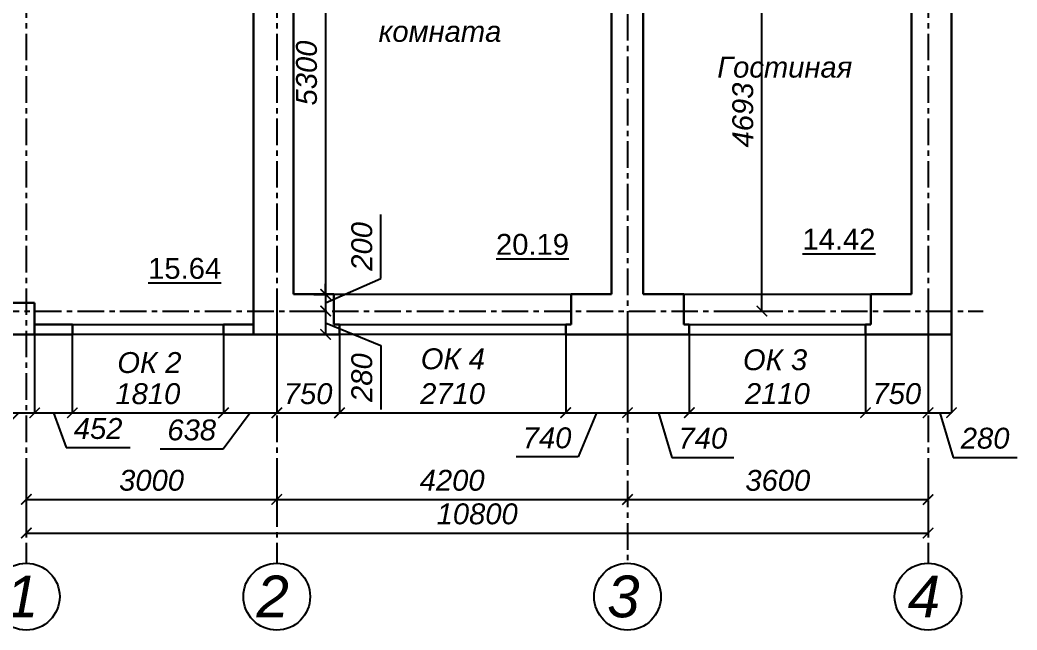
# Model space of a CAD drawing. Header units: millimetres. Extents: x 84778 to 227326, y -44398 to 146312.
# Drawn here: x 151109 to 163050, y -21378 to -14072 of the extents above; entities that cross this region are included whole.
import ezdxf

# ---------------------------------------------------------------- set-up
doc = ezdxf.new("R2010")
doc.units = ezdxf.units.MM
doc.header["$LTSCALE"] = 10
doc.linetypes.add('CENTER', pattern=[50.8, 31.75, -6.35, 6.35, -6.35])
for name, color, linetype in [('Осевая', 7, 'CENTER'), ('Размерная', 7, 'Continuous'), ('Текст', 7, 'Continuous')]:
    doc.layers.add(name, color=color, linetype=linetype)
doc.layers.add('Основная', color=7, linetype='Continuous', lineweight=30)
doc.layers.add('Тонкая', color=7, linetype='Continuous', lineweight=25)
doc.styles.add('STIL 888', font='ARIALI.TTF')
doc.dimstyles.new('ISO-25$0', dxfattribs={"dimtxt": 250, "dimasz": 125, "dimexe": 1.25, "dimexo": 0.625, "dimgap": 100, "dimtad": 1, "dimdec": 0, "dimtxsty": 'STIL 888', "dimblk": 'ARCHTICK', "dimcen": 2.5, "dimadec": 0, "dimazin": 0, "dimtfac": 1, "dimtdec": 0, "dimtmove": 0, "dimatfit": 3, "dimfxl": 0, "dimarcsym": 0})

# ---------------------------------------------------------------- blocks, each defined once
blk = doc.blocks.new('_ArchTick')
at = {"color": 0, "linetype": 'ByBlock', "const_width": 0.15}
blk.add_lwpolyline([(-0.5, -0.5), (0.5, 0.5)], dxfattribs=at)
blk = doc.blocks.new('*D11')
at = {"layer": 'Defpoints', "color": 0, "linetype": 'Continuous', "ltscale": 1000}
for p in [(151185, -19531), (154185, -19531), (154185, -19813)]:
    blk.add_point(p, dxfattribs=at)
at = {"layer": 'Размерная', "color": 0, "linetype": 'Continuous', "lineweight": -2, "ltscale": 1000}
for p, q in [((151185, -19531), (151185, -19815)), ((154185, -19531), (154185, -19815)), ((151185, -19813), (154185, -19813))]:
    blk.add_line(p, q, dxfattribs=at)
at = {"layer": 'Размерная', "color": 0, "linetype": 'Continuous', "lineweight": -2, "ltscale": 1000, "xscale": 125, "yscale": 125, "zscale": 125, "rotation": 180}
blk.add_blockref('_ArchTick', (151185, -19813), dxfattribs=at)
at = {"layer": 'Размерная', "color": 0, "linetype": 'Continuous', "lineweight": -2, "ltscale": 1000, "xscale": 125, "yscale": 125, "zscale": 125}
blk.add_blockref('_ArchTick', (154185, -19813), dxfattribs=at)
at = {"layer": 'Размерная', "color": 0, "linetype": 'Continuous', "ltscale": 1000, "insert": (152685, -19586), "char_height": 250, "attachment_point": 5, "style": 'STIL 888'}
blk.add_mtext('3000', dxfattribs=at)
blk = doc.blocks.new('*D12')
at = {"layer": 'Defpoints', "color": 0, "linetype": 'Continuous', "ltscale": 1000}
for p in [(154185, -19531), (158385, -19813), (158385, -19813)]:
    blk.add_point(p, dxfattribs=at)
at = {"layer": 'Размерная', "color": 0, "linetype": 'Continuous', "lineweight": -2, "ltscale": 1000}
for p, q in [((154185, -19531), (154185, -19815)), ((154185, -19813), (158385, -19813)), ((158385, -19813), (158385, -19812))]:
    blk.add_line(p, q, dxfattribs=at)
at = {"layer": 'Размерная', "color": 0, "linetype": 'Continuous', "lineweight": -2, "ltscale": 1000, "xscale": 125, "yscale": 125, "zscale": 125, "rotation": 180}
blk.add_blockref('_ArchTick', (154185, -19813), dxfattribs=at)
at = {"layer": 'Размерная', "color": 0, "linetype": 'Continuous', "lineweight": -2, "ltscale": 1000, "xscale": 125, "yscale": 125, "zscale": 125}
blk.add_blockref('_ArchTick', (158385, -19813), dxfattribs=at)
at = {"layer": 'Размерная', "color": 0, "linetype": 'Continuous', "ltscale": 1000, "insert": (156285, -19586), "char_height": 250, "attachment_point": 5, "style": 'STIL 888'}
blk.add_mtext('4200', dxfattribs=at)
blk = doc.blocks.new('*D13')
at = {"layer": 'Defpoints', "color": 0, "linetype": 'Continuous', "ltscale": 1000}
for p in [(161985, -19562), (158385, -19815), (161985, -19815)]:
    blk.add_point(p, dxfattribs=at)
at = {"layer": 'Размерная', "color": 0, "linetype": 'Continuous', "lineweight": -2, "ltscale": 1000}
for p, q in [((161985, -19562), (161985, -19816)), ((158385, -19814), (158385, -19813)), ((158385, -19815), (161985, -19815))]:
    blk.add_line(p, q, dxfattribs=at)
at = {"layer": 'Размерная', "color": 0, "linetype": 'Continuous', "lineweight": -2, "ltscale": 1000, "xscale": 125, "yscale": 125, "zscale": 125, "rotation": 180}
blk.add_blockref('_ArchTick', (158385, -19815), dxfattribs=at)
at = {"layer": 'Размерная', "color": 0, "linetype": 'Continuous', "lineweight": -2, "ltscale": 1000, "xscale": 125, "yscale": 125, "zscale": 125}
blk.add_blockref('_ArchTick', (161985, -19815), dxfattribs=at)
at = {"layer": 'Размерная', "color": 0, "linetype": 'Continuous', "ltscale": 1000, "insert": (160185, -19587), "char_height": 250, "attachment_point": 5, "style": 'STIL 888'}
blk.add_mtext('3600', dxfattribs=at)
blk = doc.blocks.new('*D14')
at = {"layer": 'Defpoints', "color": 0, "linetype": 'Continuous', "ltscale": 1000}
for p in [(151185, -20122), (161985, -20122), (161985, -20216)]:
    blk.add_point(p, dxfattribs=at)
at = {"layer": 'Размерная', "color": 0, "linetype": 'Continuous', "lineweight": -2, "ltscale": 1000}
for p, q in [((151185, -20123), (151185, -20217)), ((161985, -20123), (161985, -20217)), ((151185, -20216), (161985, -20216))]:
    blk.add_line(p, q, dxfattribs=at)
at = {"layer": 'Размерная', "color": 0, "linetype": 'Continuous', "lineweight": -2, "ltscale": 1000, "xscale": 125, "yscale": 125, "zscale": 125, "rotation": 180}
blk.add_blockref('_ArchTick', (151185, -20216), dxfattribs=at)
at = {"layer": 'Размерная', "color": 0, "linetype": 'Continuous', "lineweight": -2, "ltscale": 1000, "xscale": 125, "yscale": 125, "zscale": 125}
blk.add_blockref('_ArchTick', (161985, -20216), dxfattribs=at)
at = {"layer": 'Размерная', "color": 0, "linetype": 'Continuous', "ltscale": 1000, "insert": (156585, -19988), "char_height": 250, "attachment_point": 5, "style": 'STIL 888'}
blk.add_mtext('10800', dxfattribs=at)
blk = doc.blocks.new('*D18')
at = {"layer": 'Defpoints', "color": 0, "linetype": 'Continuous', "ltscale": 1000}
for p in [(151285, -17838), (151736, -17838), (151736, -18777)]:
    blk.add_point(p, dxfattribs=at)
at = {"layer": 'Размерная', "color": 0, "linetype": 'Continuous', "lineweight": -2, "ltscale": 1000}
for p, q in [((151285, -17838), (151285, -18778)), ((151736, -17838), (151736, -18778)), ((151285, -18777), (151736, -18777)), ((151510, -18777), (151661, -19193)), ((151661, -19193), (152430, -19193))]:
    blk.add_line(p, q, dxfattribs=at)
at = {"layer": 'Размерная', "color": 0, "linetype": 'Continuous', "lineweight": -2, "ltscale": 1000, "xscale": 125, "yscale": 125, "zscale": 125, "rotation": 180}
blk.add_blockref('_ArchTick', (151285, -18777), dxfattribs=at)
at = {"layer": 'Размерная', "color": 0, "linetype": 'Continuous', "lineweight": -2, "ltscale": 1000, "xscale": 125, "yscale": 125, "zscale": 125}
blk.add_blockref('_ArchTick', (151736, -18777), dxfattribs=at)
at = {"layer": 'Размерная', "color": 0, "linetype": 'Continuous', "ltscale": 1000, "insert": (152045, -18966), "char_height": 250, "attachment_point": 5, "style": 'STIL 888'}
blk.add_mtext('452', dxfattribs=at)
blk = doc.blocks.new('*D19')
at = {"layer": 'Defpoints', "color": 0, "linetype": 'Continuous', "ltscale": 1000}
for p in [(151736, -17838), (153546, -17838), (153546, -18777)]:
    blk.add_point(p, dxfattribs=at)
at = {"layer": 'Размерная', "color": 0, "linetype": 'Continuous', "lineweight": -2, "ltscale": 1000}
for p, q in [((151736, -17838), (151736, -18778)), ((153546, -17838), (153546, -18778)), ((151736, -18777), (153546, -18777))]:
    blk.add_line(p, q, dxfattribs=at)
at = {"layer": 'Размерная', "color": 0, "linetype": 'Continuous', "lineweight": -2, "ltscale": 1000, "xscale": 125, "yscale": 125, "zscale": 125, "rotation": 180}
blk.add_blockref('_ArchTick', (151736, -18777), dxfattribs=at)
at = {"layer": 'Размерная', "color": 0, "linetype": 'Continuous', "lineweight": -2, "ltscale": 1000, "xscale": 125, "yscale": 125, "zscale": 125}
blk.add_blockref('_ArchTick', (153546, -18777), dxfattribs=at)
at = {"layer": 'Размерная', "color": 0, "linetype": 'Continuous', "ltscale": 1000, "insert": (152641, -18549), "char_height": 250, "attachment_point": 5, "style": 'STIL 888'}
blk.add_mtext('1810', dxfattribs=at)
blk = doc.blocks.new('*D20')
at = {"layer": 'Defpoints', "color": 0, "linetype": 'Continuous', "ltscale": 1000}
for p in [(154185, -17558), (153546, -17838), (154185, -18777)]:
    blk.add_point(p, dxfattribs=at)
at = {"layer": 'Размерная', "color": 0, "linetype": 'Continuous', "lineweight": -2, "ltscale": 1000}
for p, q in [((154185, -17558), (154185, -18778)), ((153546, -17838), (153546, -18778)), ((153865, -18777), (153544, -19211)), ((153546, -18777), (154185, -18777)), ((153544, -19211), (152788, -19211))]:
    blk.add_line(p, q, dxfattribs=at)
at = {"layer": 'Размерная', "color": 0, "linetype": 'Continuous', "lineweight": -2, "ltscale": 1000, "xscale": 125, "yscale": 125, "zscale": 125, "rotation": 180}
blk.add_blockref('_ArchTick', (153546, -18777), dxfattribs=at)
at = {"layer": 'Размерная', "color": 0, "linetype": 'Continuous', "lineweight": -2, "ltscale": 1000, "xscale": 125, "yscale": 125, "zscale": 125}
blk.add_blockref('_ArchTick', (154185, -18777), dxfattribs=at)
at = {"layer": 'Размерная', "color": 0, "linetype": 'Continuous', "ltscale": 1000, "insert": (153166, -18983), "char_height": 250, "attachment_point": 5, "style": 'STIL 888'}
blk.add_mtext('638', dxfattribs=at)
blk = doc.blocks.new('*D21')
at = {"layer": 'Defpoints', "color": 0, "linetype": 'Continuous', "ltscale": 1000}
for p in [(154185, -17558), (154935, -17838), (154935, -18777)]:
    blk.add_point(p, dxfattribs=at)
at = {"layer": 'Размерная', "color": 0, "linetype": 'Continuous', "lineweight": -2, "ltscale": 1000}
for p, q in [((154185, -17558), (154185, -18778)), ((154935, -17838), (154935, -18778)), ((154185, -18777), (154935, -18777))]:
    blk.add_line(p, q, dxfattribs=at)
at = {"layer": 'Размерная', "color": 0, "linetype": 'Continuous', "lineweight": -2, "ltscale": 1000, "xscale": 125, "yscale": 125, "zscale": 125, "rotation": 180}
blk.add_blockref('_ArchTick', (154185, -18777), dxfattribs=at)
at = {"layer": 'Размерная', "color": 0, "linetype": 'Continuous', "lineweight": -2, "ltscale": 1000, "xscale": 125, "yscale": 125, "zscale": 125}
blk.add_blockref('_ArchTick', (154935, -18777), dxfattribs=at)
at = {"layer": 'Размерная', "color": 0, "linetype": 'Continuous', "ltscale": 1000, "insert": (154560, -18549), "char_height": 250, "attachment_point": 5, "style": 'STIL 888'}
blk.add_mtext('750', dxfattribs=at)
blk = doc.blocks.new('*D22')
at = {"layer": 'Defpoints', "color": 0, "linetype": 'Continuous', "ltscale": 1000}
for p in [(154935, -17838), (157645, -17838), (157645, -18775)]:
    blk.add_point(p, dxfattribs=at)
at = {"layer": 'Размерная', "color": 0, "linetype": 'Continuous', "lineweight": -2, "ltscale": 1000}
for p, q in [((154935, -17838), (154935, -18777)), ((157645, -17838), (157645, -18777)), ((154935, -18775), (157645, -18775))]:
    blk.add_line(p, q, dxfattribs=at)
at = {"layer": 'Размерная', "color": 0, "linetype": 'Continuous', "lineweight": -2, "ltscale": 1000, "xscale": 125, "yscale": 125, "zscale": 125, "rotation": 180}
blk.add_blockref('_ArchTick', (154935, -18775), dxfattribs=at)
at = {"layer": 'Размерная', "color": 0, "linetype": 'Continuous', "lineweight": -2, "ltscale": 1000, "xscale": 125, "yscale": 125, "zscale": 125}
blk.add_blockref('_ArchTick', (157645, -18775), dxfattribs=at)
at = {"layer": 'Размерная', "color": 0, "linetype": 'Continuous', "ltscale": 1000, "insert": (156290, -18548), "char_height": 250, "attachment_point": 5, "style": 'STIL 888'}
blk.add_mtext('2710', dxfattribs=at)
blk = doc.blocks.new('*D23')
at = {"layer": 'Defpoints', "color": 0, "linetype": 'Continuous', "ltscale": 1000}
for p in [(157645, -17838), (158385, -17838), (158385, -18775)]:
    blk.add_point(p, dxfattribs=at)
at = {"layer": 'Размерная', "color": 0, "linetype": 'Continuous', "lineweight": -2, "ltscale": 1000}
for p, q in [((157645, -17838), (157645, -18777)), ((158385, -17838), (158385, -18777)), ((157645, -18775), (158385, -18775)), ((158015, -18775), (157794, -19305)), ((157794, -19305), (157051, -19305))]:
    blk.add_line(p, q, dxfattribs=at)
at = {"layer": 'Размерная', "color": 0, "linetype": 'Continuous', "lineweight": -2, "ltscale": 1000, "xscale": 125, "yscale": 125, "zscale": 125, "rotation": 180}
blk.add_blockref('_ArchTick', (157645, -18775), dxfattribs=at)
at = {"layer": 'Размерная', "color": 0, "linetype": 'Continuous', "lineweight": -2, "ltscale": 1000, "xscale": 125, "yscale": 125, "zscale": 125}
blk.add_blockref('_ArchTick', (158385, -18775), dxfattribs=at)
at = {"layer": 'Размерная', "color": 0, "linetype": 'Continuous', "ltscale": 1000, "insert": (157422, -19078), "char_height": 250, "attachment_point": 5, "style": 'STIL 888'}
blk.add_mtext('740', dxfattribs=at)
blk = doc.blocks.new('*D24')
at = {"layer": 'Defpoints', "color": 0, "linetype": 'Continuous', "ltscale": 1000}
for p in [(158385, -17838), (159125, -17838), (159125, -18775)]:
    blk.add_point(p, dxfattribs=at)
at = {"layer": 'Размерная', "color": 0, "linetype": 'Continuous', "lineweight": -2, "ltscale": 1000}
for p, q in [((158385, -17838), (158385, -18777)), ((159125, -17838), (159125, -18777)), ((158385, -18775), (159125, -18775)), ((158755, -18775), (158915, -19310)), ((158915, -19310), (159659, -19310))]:
    blk.add_line(p, q, dxfattribs=at)
at = {"layer": 'Размерная', "color": 0, "linetype": 'Continuous', "lineweight": -2, "ltscale": 1000, "xscale": 125, "yscale": 125, "zscale": 125, "rotation": 180}
blk.add_blockref('_ArchTick', (158385, -18775), dxfattribs=at)
at = {"layer": 'Размерная', "color": 0, "linetype": 'Continuous', "lineweight": -2, "ltscale": 1000, "xscale": 125, "yscale": 125, "zscale": 125}
blk.add_blockref('_ArchTick', (159125, -18775), dxfattribs=at)
at = {"layer": 'Размерная', "color": 0, "linetype": 'Continuous', "ltscale": 1000, "insert": (159287, -19082), "char_height": 250, "attachment_point": 5, "style": 'STIL 888'}
blk.add_mtext('740', dxfattribs=at)
blk = doc.blocks.new('*D25')
at = {"layer": 'Defpoints', "color": 0, "linetype": 'Continuous', "ltscale": 1000}
for p in [(159125, -17838), (161235, -17838), (161235, -18775)]:
    blk.add_point(p, dxfattribs=at)
at = {"layer": 'Размерная', "color": 0, "linetype": 'Continuous', "lineweight": -2, "ltscale": 1000}
for p, q in [((159125, -17838), (159125, -18777)), ((161235, -17838), (161235, -18777)), ((159125, -18775), (161235, -18775))]:
    blk.add_line(p, q, dxfattribs=at)
at = {"layer": 'Размерная', "color": 0, "linetype": 'Continuous', "lineweight": -2, "ltscale": 1000, "xscale": 125, "yscale": 125, "zscale": 125, "rotation": 180}
blk.add_blockref('_ArchTick', (159125, -18775), dxfattribs=at)
at = {"layer": 'Размерная', "color": 0, "linetype": 'Continuous', "lineweight": -2, "ltscale": 1000, "xscale": 125, "yscale": 125, "zscale": 125}
blk.add_blockref('_ArchTick', (161235, -18775), dxfattribs=at)
at = {"layer": 'Размерная', "color": 0, "linetype": 'Continuous', "ltscale": 1000, "insert": (160180, -18548), "char_height": 250, "attachment_point": 5, "style": 'STIL 888'}
blk.add_mtext('2110', dxfattribs=at)
blk = doc.blocks.new('*D26')
at = {"layer": 'Defpoints', "color": 0, "linetype": 'Continuous', "ltscale": 1000}
for p in [(161985, -17558), (161235, -17838), (161985, -18775)]:
    blk.add_point(p, dxfattribs=at)
at = {"layer": 'Размерная', "color": 0, "linetype": 'Continuous', "lineweight": -2, "ltscale": 1000}
for p, q in [((161985, -17558), (161985, -18777)), ((161235, -17838), (161235, -18777)), ((161235, -18775), (161985, -18775))]:
    blk.add_line(p, q, dxfattribs=at)
at = {"layer": 'Размерная', "color": 0, "linetype": 'Continuous', "lineweight": -2, "ltscale": 1000, "xscale": 125, "yscale": 125, "zscale": 125, "rotation": 180}
blk.add_blockref('_ArchTick', (161235, -18775), dxfattribs=at)
at = {"layer": 'Размерная', "color": 0, "linetype": 'Continuous', "lineweight": -2, "ltscale": 1000, "xscale": 125, "yscale": 125, "zscale": 125}
blk.add_blockref('_ArchTick', (161985, -18775), dxfattribs=at)
at = {"layer": 'Размерная', "color": 0, "linetype": 'Continuous', "ltscale": 1000, "insert": (161610, -18548), "char_height": 250, "attachment_point": 5, "style": 'STIL 888'}
blk.add_mtext('750', dxfattribs=at)
blk = doc.blocks.new('*D27')
at = {"layer": 'Defpoints', "color": 0, "linetype": 'Continuous', "ltscale": 1000}
for p in [(161985, -17558), (162265, -17838), (162265, -18775)]:
    blk.add_point(p, dxfattribs=at)
at = {"layer": 'Размерная', "color": 0, "linetype": 'Continuous', "lineweight": -2, "ltscale": 1000}
for p, q in [((161985, -17558), (161985, -18777)), ((162265, -17838), (162265, -18777)), ((161985, -18775), (162265, -18775)), ((162125, -18775), (162285, -19310)), ((162285, -19310), (163050, -19310))]:
    blk.add_line(p, q, dxfattribs=at)
at = {"layer": 'Размерная', "color": 0, "linetype": 'Continuous', "lineweight": -2, "ltscale": 1000, "xscale": 125, "yscale": 125, "zscale": 125, "rotation": 180}
blk.add_blockref('_ArchTick', (161985, -18775), dxfattribs=at)
at = {"layer": 'Размерная', "color": 0, "linetype": 'Continuous', "lineweight": -2, "ltscale": 1000, "xscale": 125, "yscale": 125, "zscale": 125}
blk.add_blockref('_ArchTick', (162265, -18775), dxfattribs=at)
at = {"layer": 'Размерная', "color": 0, "linetype": 'Continuous', "ltscale": 1000, "insert": (162668, -19082), "char_height": 250, "attachment_point": 5, "style": 'STIL 888'}
blk.add_mtext('280', dxfattribs=at)
blk = doc.blocks.new('*D28')
at = {"layer": 'Defpoints', "color": 0, "linetype": 'Continuous', "ltscale": 1000}
for p in [(150905, -17838), (151285, -17838), (151285, -18777)]:
    blk.add_point(p, dxfattribs=at)
at = {"layer": 'Размерная', "color": 0, "linetype": 'Continuous', "lineweight": -2, "ltscale": 1000}
for p, q in [((150905, -17838), (150905, -18778)), ((151285, -17839), (151285, -18778)), ((151095, -18777), (150676, -19193)), ((150905, -18777), (151285, -18777)), ((150676, -19193), (149909, -19193))]:
    blk.add_line(p, q, dxfattribs=at)
at = {"layer": 'Размерная', "color": 0, "linetype": 'Continuous', "lineweight": -2, "ltscale": 1000, "xscale": 125, "yscale": 125, "zscale": 125, "rotation": 180}
blk.add_blockref('_ArchTick', (150905, -18777), dxfattribs=at)
at = {"layer": 'Размерная', "color": 0, "linetype": 'Continuous', "lineweight": -2, "ltscale": 1000, "xscale": 125, "yscale": 125, "zscale": 125}
blk.add_blockref('_ArchTick', (151285, -18777), dxfattribs=at)
at = {"layer": 'Размерная', "color": 0, "linetype": 'Continuous', "ltscale": 1000, "insert": (150292, -18966), "char_height": 250, "attachment_point": 5, "style": 'STIL 888'}
blk.add_mtext('380', dxfattribs=at)
blk = doc.blocks.new('*D69')
at = {"layer": 'Defpoints', "color": 0, "linetype": 'Continuous', "ltscale": 1000}
for p in [(154769, -12058), (154627, -17358), (154769, -17358)]:
    blk.add_point(p, dxfattribs=at)
at = {"layer": 'Размерная', "color": 0, "linetype": 'Continuous', "lineweight": -2, "ltscale": 1000}
for p, q in [((154769, -12058), (154768, -12058)), ((154769, -12058), (154769, -17358)), ((154628, -17358), (154770, -17358))]:
    blk.add_line(p, q, dxfattribs=at)
at = {"layer": 'Размерная', "color": 0, "linetype": 'Continuous', "lineweight": -2, "ltscale": 1000, "xscale": 125, "yscale": 125, "zscale": 125}
for p, rotation in [((154769, -12058), 90), ((154769, -17358), 270)]:
    blk.add_blockref('_ArchTick', p, dxfattribs=dict(at, rotation=rotation))
at = {"layer": 'Размерная', "color": 0, "linetype": 'Continuous', "ltscale": 1000, "insert": (154542, -14708), "char_height": 250, "attachment_point": 5, "rotation": 90, "style": 'STIL 888'}
blk.add_mtext('5300', dxfattribs=at)
blk = doc.blocks.new('*D70')
at = {"layer": 'Defpoints', "color": 0, "linetype": 'Continuous', "ltscale": 1000}
for p in [(154627, -17358), (154627, -17558), (154770, -17558)]:
    blk.add_point(p, dxfattribs=at)
at = {"layer": 'Размерная', "color": 0, "linetype": 'Continuous', "lineweight": -2, "ltscale": 1000}
for p, q in [((155431, -17167), (155431, -16401)), ((154770, -17458), (155431, -17167)), ((154770, -17358), (154770, -17233)), ((154628, -17358), (154772, -17358)), ((154770, -17358), (154770, -17558)), ((154770, -17358), (154770, -17558)), ((154628, -17558), (154772, -17558)), ((154770, -17558), (154770, -17683))]:
    blk.add_line(p, q, dxfattribs=at)
at = {"layer": 'Размерная', "color": 0, "linetype": 'Continuous', "lineweight": -2, "ltscale": 1000, "xscale": 125, "yscale": 125, "zscale": 125}
for p, rotation in [((154770, -17358), 270), ((154770, -17558), 90)]:
    blk.add_blockref('_ArchTick', p, dxfattribs=dict(at, rotation=rotation))
at = {"layer": 'Размерная', "color": 0, "linetype": 'Continuous', "ltscale": 1000, "insert": (155204, -16784), "char_height": 250, "attachment_point": 5, "rotation": 90, "style": 'STIL 888'}
blk.add_mtext('200', dxfattribs=at)
blk = doc.blocks.new('*D71')
at = {"layer": 'Defpoints', "color": 0, "linetype": 'Continuous', "ltscale": 1000}
for p in [(154627, -17558), (154602, -17838), (154770, -17838)]:
    blk.add_point(p, dxfattribs=at)
at = {"layer": 'Размерная', "color": 0, "linetype": 'Continuous', "lineweight": -2, "ltscale": 1000}
for p, q in [((154628, -17558), (154772, -17558)), ((154770, -17558), (154770, -17838)), ((154770, -17698), (155431, -17972)), ((154603, -17838), (154772, -17838)), ((155431, -17972), (155431, -18738))]:
    blk.add_line(p, q, dxfattribs=at)
at = {"layer": 'Размерная', "color": 0, "linetype": 'Continuous', "lineweight": -2, "ltscale": 1000, "xscale": 125, "yscale": 125, "zscale": 125}
for p, rotation in [((154770, -17558), 90), ((154770, -17838), 270)]:
    blk.add_blockref('_ArchTick', p, dxfattribs=dict(at, rotation=rotation))
at = {"layer": 'Размерная', "color": 0, "linetype": 'Continuous', "ltscale": 1000, "insert": (155204, -18355), "char_height": 250, "attachment_point": 5, "rotation": 90, "style": 'STIL 888'}
blk.add_mtext('280', dxfattribs=at)
blk = doc.blocks.new('*D114')
at = {"layer": 'Defpoints', "color": 0, "linetype": 'Continuous', "ltscale": 1000}
for p in [(159597, -12865), (159995, -12865), (159597, -17558)]:
    blk.add_point(p, dxfattribs=at)
at = {"layer": 'Размерная', "color": 0, "linetype": 'Continuous', "lineweight": -2, "ltscale": 1000}
for p, q in [((159597, -12865), (159996, -12865)), ((159995, -17558), (159995, -12865)), ((159597, -17558), (159996, -17558))]:
    blk.add_line(p, q, dxfattribs=at)
at = {"layer": 'Размерная', "color": 0, "linetype": 'Continuous', "lineweight": -2, "ltscale": 1000, "xscale": 125, "yscale": 125, "zscale": 125}
for p, rotation in [((159995, -12865), 90), ((159995, -17558), 270)]:
    blk.add_blockref('_ArchTick', p, dxfattribs=dict(at, rotation=rotation))
at = {"layer": 'Размерная', "color": 0, "linetype": 'Continuous', "ltscale": 1000, "insert": (159767, -15211), "char_height": 250, "attachment_point": 5, "rotation": 90, "style": 'STIL 888'}
blk.add_mtext('4693', dxfattribs=at)

msp = doc.modelspace()

# ---------------------------------------------------------------- linework, layer by layer
at = {"layer": 'Осевая'}
for points in [[(151184.6, -4078.1), (151184.6, -20577.7)], [(154184.6, -4078.1), (154184.6, -20577.7)], [(161984.6, -4078.1), (161984.6, -20577.7)], [(158384.6, -4857.8), (158384.6, -20577.7)], [(147226.8, -17557.8), (162644.8, -17557.8)]]:
    msp.add_lwpolyline(points, dxfattribs=at)
at = {"layer": 'Основная'}
for points in [[(153904.6, -11757.8), (153904.6, -17837.8)], [(154384.6, -11757.8), (154384.6, -17357.8)], [(158194.6, -11757.8), (158194.6, -17357.8)], [(158574.6, -11757.8), (158574.6, -17357.8)], [(162264.6, -12400.4), (162264.6, -17837.8)], [(161784.6, -12465.4), (161784.6, -17357.8)], [(154384.6, -17357.8), (154869.6, -17357.8)], [(157709.6, -17357.8), (158194.6, -17357.8)], [(158574.6, -17357.8), (159059.6, -17357.8)], [(161299.6, -17357.8), (161784.6, -17357.8)], [(150904.6, -17457.8), (151284.6, -17457.8)], [(151284.6, -17457.8), (151284.6, -17837.8)], [(154869.6, -17717.8), (154934.6, -17717.8)], [(157709.6, -17717.8), (157644.6, -17717.8)], [(159059.6, -17717.8), (159124.6, -17717.8)], [(161299.6, -17717.8), (161234.6, -17717.8)], [(150904.6, -17837.8), (151736.3, -17837.8)], [(153546.3, -17837.8), (154934.6, -17837.8)], [(157644.6, -17837.8), (159124.6, -17837.8)], [(161234.6, -17837.8), (162264.6, -17837.8)]]:
    msp.add_lwpolyline(points, dxfattribs=at)
at = {"layer": 'Основная', "ltscale": 100}
for points in [[(154869.6, -17357.8), (154869.6, -17717.8)], [(157709.6, -17357.8), (157709.6, -17717.8)], [(159059.6, -17357.8), (159059.6, -17717.8)], [(161299.6, -17357.8), (161299.6, -17717.8)], [(151736.3, -17717.8), (151284.6, -17717.8)], [(151736.3, -17717.8), (151736.3, -17837.8)], [(153904.6, -17717.8), (153546.3, -17717.8)], [(153546.3, -17717.8), (153546.3, -17837.8)], [(154934.6, -17717.8), (154934.6, -17837.8)], [(157644.6, -17717.8), (157644.6, -17837.8)], [(159124.6, -17717.8), (159124.6, -17837.8)], [(161234.6, -17717.8), (161234.6, -17837.8)]]:
    msp.add_lwpolyline(points, dxfattribs=at)
at = {"layer": 'Тонкая', "ltscale": 100}
for points in [[(154869.6, -17357.8), (157709.6, -17357.8)], [(159059.6, -17357.8), (161299.6, -17357.8)], [(151736.3, -17717.8), (153546.3, -17717.8)], [(154934.6, -17717.8), (157644.6, -17717.8)], [(159124.6, -17717.8), (161234.6, -17717.8)], [(153546.3, -17837.8), (151736.3, -17837.8)], [(157644.6, -17837.8), (154934.6, -17837.8)], [(159124.6, -17837.8), (161234.6, -17837.8)]]:
    msp.add_lwpolyline(points, dxfattribs=at)
at = {"layer": 'Тонкая', "ltscale": 50}
for centre in [(151184.6, -20977.7), (154184.6, -20977.7), (158384.6, -20977.7), (161984.6, -20977.7)]:
    msp.add_circle(centre, 400, dxfattribs=at)

# ---------------------------------------------------------------- texts
at = {"layer": 'Размерная', "linetype": 'Continuous', "char_height": 250, "width": 1163.9, "attachment_point": 1}
for s, insert in [('{\\fArial|b0|i0|c204|p34;\\L14.42}', (160480.6, -16572.7)), ('{\\fArial|b0|i0|c204|p34;\\L20.19}', (156810.3, -16634.3)), ('{\\fArial|b0|i0|c204|p34;\\L15.64}', (152644.3, -16922.1))]:
    msp.add_mtext(s, dxfattribs=dict(at, insert=insert))
at = {"layer": 'Текст', "ltscale": 50, "style": 'STIL 888'}
for s, height, p in [('комната', 250, (155404.1, -14334.7)), ('Гостиная', 250, (159460, -14762.7)), ('ОК 4', 250, (155909.4, -18254.8)), ('ОК 3', 250, (159767.9, -18266.1)), ('ОК 2', 250, (152274.8, -18299.7)), ('1', 500, (150941.3, -21225.2)), ('2', 500, (153941.3, -21225.2)), ('3', 500, (158141.3, -21225.2)), ('4', 500, (161741.3, -21225.2))]:
    msp.add_text(s, height=height, dxfattribs=at).set_placement(p)

# ---------------------------------------------------------------- dimensions: what is measured, and where the dimension line sits
at = {"layer": 'Размерная', "linetype": 'Continuous', "ltscale": 50}
dim = msp.add_linear_dim(base=(154769.2, -17357.8), p1=(154769.2, -12057.8), p2=(154627.1, -17357.8), angle=90, dimstyle='ISO-25$0', override={"dimtmove": 1}, dxfattribs=at)
dim.commit()
dim.dimension.update_dxf_attribs({"geometry": '*D69', "text_midpoint": (154541.6, -14707.8)})
at = {"layer": 'Размерная', "linetype": 'Continuous', "ltscale": 1000}
dim = msp.add_linear_dim(base=(159994.6, -12864.8), p1=(159596.6, -17557.8), p2=(159596.6, -12864.8), angle=90, dimstyle='ISO-25$0', dxfattribs=at)
dim.commit()
dim.dimension.update_dxf_attribs({"geometry": '*D114', "text_midpoint": (159767, -15211.3)})
at = {"layer": 'Размерная', "linetype": 'Continuous', "ltscale": 50}
for base, p1, p2, picture, middle in [((154770.5, -17557.8), (154627.1, -17357.8), (154627.1, -17557.8), '*D70', (155431.3, -17066.7)), ((154770.5, -17837.8), (154627.1, -17557.8), (154602.2, -17837.8), '*D71', (155431.3, -18072.4))]:
    dim = msp.add_linear_dim(base=base, p1=p1, p2=p2, angle=90, dimstyle='ISO-25$0', override={"dimtmove": 1}, dxfattribs=at)
    dim.commit()
    dim.dimension.update_dxf_attribs({"geometry": picture, "text_midpoint": middle, "dimtype": 160})
for base, p1, p2, picture, middle in [((154184.6, -18776.6), (153546.3, -17837.8), (154184.6, -17557.8), '*D20', (153444.4, -19210.7)), ((151284.6, -18776.6), (150904.6, -17837.8), (151284.6, -17838.5), '*D28', (150575.7, -19193.4)), ((151736.3, -18776.6), (151284.6, -17837.8), (151736.3, -17837.8), '*D18', (151760.9, -19193.4)), ((158384.6, -18775.4), (157644.6, -17837.8), (158384.6, -17837.8), '*D23', (157694.3, -19305.4))]:
    dim = msp.add_linear_dim(base=base, p1=p1, p2=p2, dimstyle='ISO-25$0', override={"dimtmove": 1}, dxfattribs=at)
    dim.commit()
    dim.dimension.update_dxf_attribs({"geometry": picture, "text_midpoint": middle, "dimtype": 160})
for base, p1, p2, picture, middle in [((154934.6, -18776.6), (154184.6, -17557.8), (154934.6, -17837.8), '*D21', (154559.6, -18549)), ((161984.6, -18775.4), (161234.6, -17837.8), (161984.6, -17557.8), '*D26', (161609.6, -18547.7)), ((162264.6, -18775.4), (161984.6, -17557.8), (162264.6, -17837.8), '*D27', (162384.9, -19082.1)), ((153546.3, -18776.6), (151736.3, -17837.8), (153546.3, -17837.8), '*D19', (152641.3, -18548.9)), ((157644.6, -18775.4), (154934.6, -17837.8), (157644.6, -17837.8), '*D22', (156289.6, -18547.7)), ((159124.6, -18775.4), (158384.6, -17837.8), (159124.6, -17837.8), '*D24', (159014.9, -19081.9)), ((161234.6, -18775.4), (159124.6, -17837.8), (161234.6, -17837.8), '*D25', (160179.6, -18547.7)), ((158384.6, -19813.3), (154184.6, -19530.5), (158384.6, -19813.3), '*D12', (156284.6, -19585.6)), ((161984.6, -19814.5), (158384.6, -19814.5), (161984.6, -19561.7), '*D13', (160184.6, -19586.9))]:
    dim = msp.add_linear_dim(base=base, p1=p1, p2=p2, dimstyle='ISO-25$0', override={"dimtmove": 1}, dxfattribs=at)
    dim.commit()
    dim.dimension.update_dxf_attribs({"geometry": picture, "text_midpoint": middle})
for base, p1, p2, picture, middle in [((154184.6, -19813.3), (151184.6, -19530.5), (154184.6, -19530.5), '*D11', (152684.6, -19585.6)), ((161984.6, -20215.6), (151184.6, -20122.1), (161984.6, -20122.1), '*D14', (156584.6, -19987.8))]:
    dim = msp.add_linear_dim(base=base, p1=p1, p2=p2, dimstyle='ISO-25$0', dxfattribs=at)
    dim.commit()
    dim.dimension.update_dxf_attribs({"geometry": picture, "text_midpoint": middle})

doc.saveas('drawing.dxf')
